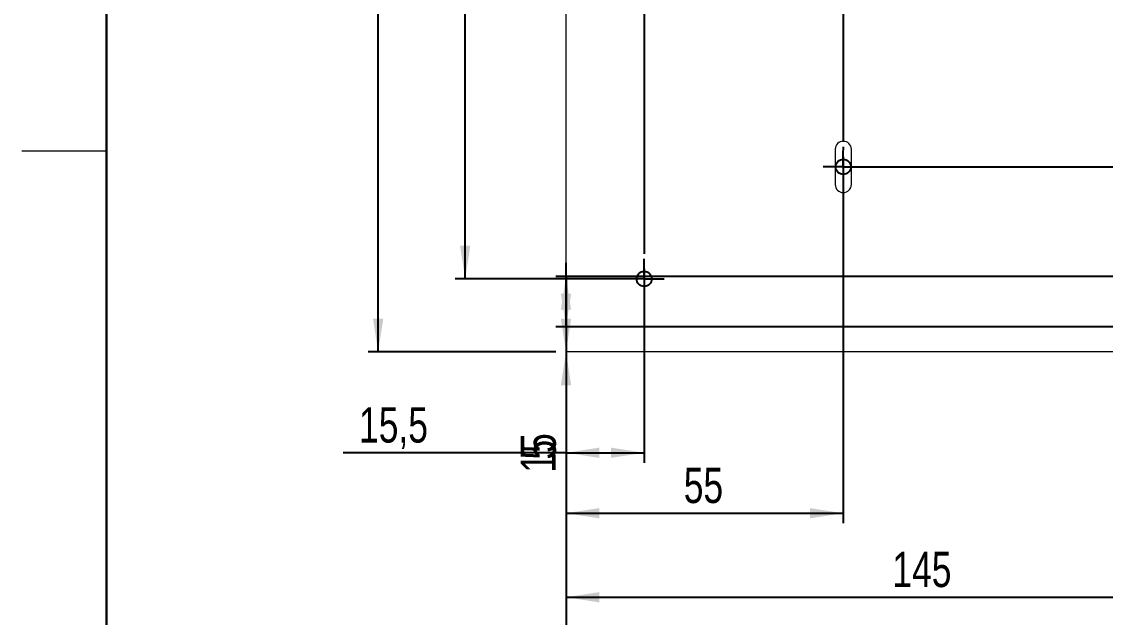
# Model space of a CAD drawing. Header units: millimetres. Extents: x 84 to 2066, y 33 to 1449.
# Drawn here: x 84 to 622, y 510 to 806 of the extents above; entities that cross this region are included whole.
import ezdxf

# ---------------------------------------------------------------- set-up
doc = ezdxf.new("R2010")
doc.units = ezdxf.units.MM
doc.layers.add('COTAS', color=1, linetype='Continuous')
doc.styles.add('SLDTEXTSTYLE0', font='TXT', dxfattribs={"width": 0.75})
doc.dimstyles.new('SLDDIMSTYLE1', dxfattribs={"dimtxt": 17.5, "dimasz": 16.51, "dimexe": 0, "dimexo": 0.0625, "dimgap": 4.375, "dimtad": 1, "dimtoh": 1, "dimdec": 1, "dimrnd": 1e-09, "dimzin": 12, "dimdsep": 46, "dimtxsty": 'SLDTEXTSTYLE0', "dimsah": 1, "dimcen": 0.09, "dimadec": 0, "dimazin": 0, "dimtfac": 1, "dimtdec": 1, "dimtofl": 0, "dimtmove": 0, "dimatfit": 3, "dimfxl": 1, "dimtolj": 1, "dimtzin": 12, "dimarcsym": 0})
doc.dimstyles.new('SLDDIMSTYLE2', dxfattribs={"dimtxt": 17.5, "dimasz": 16.51, "dimexe": 0, "dimexo": 0.0625, "dimgap": 4.375, "dimtad": 1, "dimtoh": 1, "dimdec": 1, "dimrnd": 1e-09, "dimzin": 12, "dimdsep": 46, "dimtxsty": 'SLDTEXTSTYLE0', "dimsah": 1, "dimcen": 0.09, "dimadec": 0, "dimazin": 0, "dimtfac": 1, "dimtdec": 1, "dimtofl": 0, "dimtmove": 0, "dimatfit": 3, "dimfxl": 1, "dimtolj": 1, "dimtzin": 12, "dimarcsym": 0})

# ---------------------------------------------------------------- blocks, each defined once
blk = doc.blocks.new('*D8')
at = {"layer": 'COTAS', "ltscale": 5}
for p, q in [((349.39, 1091.64), (256.22, 1091.64)), ((261.22, 641.64), (261.22, 1091.64)), ((349.39, 641.64), (256.22, 641.64))]:
    blk.add_line(p, q, dxfattribs=at)
for points in [[(261.22, 1091.64), (258.68, 1075.13), (263.76, 1075.13)], [(261.22, 641.64), (263.76, 658.15), (258.68, 658.15)]]:
    blk.add_solid(points, dxfattribs=at)
at = {"layer": 'COTAS', "ltscale": 5, "insert": (238.66, 847.25), "char_height": 17.5, "attachment_point": 1, "rotation": 90, "style": 'SLDTEXTSTYLE0'}
blk.add_mtext('180', dxfattribs=at)
blk = doc.blocks.new('*D9')
at = {"layer": 'COTAS', "ltscale": 5}
for p, q in [((393.14, 682.89), (393.14, 586.64)), ((354.39, 636.64), (354.39, 586.64)), ((354.39, 591.64), (243.83, 591.64)), ((354.39, 591.64), (393.14, 591.64))]:
    blk.add_line(p, q, dxfattribs=at)
for points in [[(354.39, 591.64), (370.9, 589.1), (370.9, 594.18)], [(393.14, 591.64), (376.63, 594.18), (376.63, 589.1)]]:
    blk.add_solid(points, dxfattribs=at)
at = {"layer": 'COTAS', "ltscale": 5, "insert": (251.77, 614.2), "char_height": 17.5, "attachment_point": 1, "style": 'SLDTEXTSTYLE0'}
blk.add_mtext('15,5', dxfattribs=at)
blk = doc.blocks.new('*D10')
at = {"layer": 'COTAS', "ltscale": 5}
for p, q in [((491.89, 738.47), (491.89, 556.64)), ((354.39, 636.64), (354.39, 556.64)), ((354.39, 561.64), (491.89, 561.64))]:
    blk.add_line(p, q, dxfattribs=at)
for points in [[(354.39, 561.64), (370.9, 559.1), (370.9, 564.18)], [(491.89, 561.64), (475.38, 564.18), (475.38, 559.1)]]:
    blk.add_solid(points, dxfattribs=at)
at = {"layer": 'COTAS', "ltscale": 5, "insert": (412.78, 584.2), "char_height": 17.5, "attachment_point": 1, "style": 'SLDTEXTSTYLE0'}
blk.add_mtext('55', dxfattribs=at)
blk = doc.blocks.new('*D11')
at = {"layer": 'COTAS', "ltscale": 5}
for p, q in [((716.89, 684.14), (716.89, 514.96)), ((354.39, 636.64), (354.39, 514.96)), ((354.39, 519.96), (716.89, 519.96))]:
    blk.add_line(p, q, dxfattribs=at)
for points in [[(354.39, 519.96), (370.9, 517.42), (370.9, 522.5)], [(716.89, 519.96), (700.38, 522.5), (700.38, 517.42)]]:
    blk.add_solid(points, dxfattribs=at)
at = {"layer": 'COTAS', "ltscale": 5, "insert": (516.25, 542.52), "char_height": 17.5, "attachment_point": 1, "style": 'SLDTEXTSTYLE0'}
blk.add_mtext('145', dxfattribs=at)
blk = doc.blocks.new('*D12')
at = {"layer": 'COTAS', "ltscale": 5}
for p, q in [((784.39, 659.14), (784.39, 466.64)), ((354.39, 636.64), (354.39, 466.64)), ((784.39, 471.64), (354.39, 471.64))]:
    blk.add_line(p, q, dxfattribs=at)
for points in [[(354.39, 471.64), (370.9, 469.1), (370.9, 474.18)], [(784.39, 471.64), (767.88, 474.18), (767.88, 469.1)]]:
    blk.add_solid(points, dxfattribs=at)
at = {"layer": 'COTAS', "ltscale": 5, "insert": (538.56, 494.2), "char_height": 17.5, "attachment_point": 1, "style": 'SLDTEXTSTYLE0'}
blk.add_mtext('172', dxfattribs=at)
blk = doc.blocks.new('*D19')
at = {"layer": 'COTAS', "ltscale": 5}
for p, q in [((388.14, 1055.39), (299.39, 1055.39)), ((304.39, 677.89), (304.39, 1055.39)), ((388.14, 677.89), (299.39, 677.89))]:
    blk.add_line(p, q, dxfattribs=at)
for points in [[(304.39, 1055.39), (301.85, 1038.88), (306.93, 1038.88)], [(304.39, 677.89), (306.93, 694.4), (301.85, 694.4)]]:
    blk.add_solid(points, dxfattribs=at)
at = {"layer": 'COTAS', "ltscale": 5, "insert": (281.83, 847.25), "char_height": 17.5, "attachment_point": 1, "rotation": 90, "style": 'SLDTEXTSTYLE0'}
blk.add_mtext('151', dxfattribs=at)
blk = doc.blocks.new('*D21')
at = {"layer": 'COTAS', "ltscale": 5}
for p, q in [((496.89, 929.97), (634.37, 929.97)), ((629.37, 929.97), (629.37, 733.47)), ((496.89, 733.47), (634.37, 733.47))]:
    blk.add_line(p, q, dxfattribs=at)
for points in [[(629.37, 929.97), (626.83, 913.46), (631.91, 913.46)], [(629.37, 733.47), (631.91, 749.98), (626.83, 749.98)]]:
    blk.add_solid(points, dxfattribs=at)
at = {"layer": 'COTAS', "ltscale": 5, "insert": (606.81, 824.74), "char_height": 17.5, "attachment_point": 1, "rotation": 90, "style": 'SLDTEXTSTYLE0'}
blk.add_mtext('78,6', dxfattribs=at)
blk = doc.blocks.new('*D26')
at = {"layer": 'COTAS', "ltscale": 5}
for p, q in [((354.39, 654.14), (354.39, 685.89)), ((779.39, 654.14), (349.39, 654.14)), ((354.39, 654.14), (354.39, 641.64)), ((354.39, 641.64), (354.39, 580.33))]:
    blk.add_line(p, q, dxfattribs=at)
for points in [[(354.39, 654.14), (356.93, 670.65), (351.85, 670.65)], [(354.39, 641.64), (351.85, 625.13), (356.93, 625.13)]]:
    blk.add_solid(points, dxfattribs=at)
at = {"layer": 'COTAS', "ltscale": 5, "insert": (331.83, 588.27), "char_height": 17.5, "attachment_point": 1, "rotation": 90, "style": 'SLDTEXTSTYLE0'}
blk.add_mtext('5', dxfattribs=at)
blk = doc.blocks.new('*D27')
at = {"layer": 'COTAS', "ltscale": 5}
for p, q in [((881.89, 679.14), (349.39, 679.14)), ((354.39, 679.14), (354.39, 641.64)), ((354.39, 641.64), (354.39, 573.86))]:
    blk.add_line(p, q, dxfattribs=at)
for points in [[(354.39, 679.14), (351.85, 662.63), (356.93, 662.63)], [(354.39, 641.64), (356.93, 658.15), (351.85, 658.15)]]:
    blk.add_solid(points, dxfattribs=at)
at = {"layer": 'COTAS', "ltscale": 5, "insert": (331.83, 581.8), "char_height": 17.5, "attachment_point": 1, "rotation": 90, "style": 'SLDTEXTSTYLE0'}
blk.add_mtext('15', dxfattribs=at)
blk = doc.blocks.new('SW_CENTERMARKSYMBOL_5')
at = {"layer": 'COTAS', "color": 0, "ltscale": 5}
for p, q in [((98.75, -321.92), (98.77, -315.67)), ((98.77, -315.67), (98.79, -311.92)), ((92.5, -321.9), (88.75, -321.88)), ((98.75, -321.92), (92.5, -321.9)), ((98.75, -321.92), (98.73, -328.17)), ((98.75, -321.92), (105, -321.94)), ((105, -321.94), (108.75, -321.96)), ((98.73, -328.17), (98.71, -331.92)), ((0.02, -371.25), (0.04, -367.5)), ((0, -377.5), (0.02, -371.25)), ((-6.25, -377.48), (-10, -377.46)), ((0, -377.5), (-6.25, -377.48)), ((0, -377.5), (-0.02, -383.75)), ((0, -377.5), (6.25, -377.52)), ((6.25, -377.52), (10, -377.54)), ((-0.02, -383.75), (-0.04, -387.5))]:
    blk.add_line(p, q, dxfattribs=at)
blk = doc.blocks.new('SW_CENTERMARKSYMBOL_7')
at = {"layer": 'COTAS', "color": 0, "ltscale": 5}
for p, q in [((391.25, 30), (391.25, 33.75)), ((391.25, 23.75), (391.25, 30)), ((385, 23.75), (381.25, 23.75)), ((391.25, 23.75), (385, 23.75)), ((391.25, 23.75), (397.5, 23.75)), ((391.25, 23.75), (391.25, 17.5)), ((397.5, 23.75), (401.25, 23.75)), ((391.25, 11.25), (391.25, -388.75)), ((0, 6.25), (0, 10)), ((0, 0), (0, 6.25)), ((323.75, 5), (323.75, 8.75)), ((493.75, 5), (493.75, 8.75)), ((-6.25, 0), (-10, 0)), ((0, 0), (-6.25, 0)), ((0, 0), (6.25, 0)), ((0, 0), (0, -6.25)), ((6.25, 0), (10, 0)), ((323.75, -1.25), (323.75, 5)), ((493.75, -1.25), (493.75, 5)), ((317.5, -1.25), (313.75, -1.25)), ((323.75, -1.25), (317.5, -1.25)), ((323.75, -1.25), (330, -1.25)), ((323.75, -1.25), (323.75, -7.5)), ((336.25, -1.25), (481.25, -1.25)), ((493.75, -1.25), (487.5, -1.25)), ((493.75, -1.25), (500, -1.25)), ((493.75, -1.25), (493.75, -7.5)), ((500, -1.25), (503.75, -1.25)), ((493.75, -7.5), (493.75, -11.25)), ((0, -12.5), (0, -365)), ((323.75, -13.75), (323.75, -363.75)), ((98.75, -119.17), (98.75, -115.42)), ((98.75, -125.42), (98.75, -119.17)), ((92.5, -125.42), (88.75, -125.42)), ((98.75, -125.42), (92.5, -125.42)), ((98.75, -125.42), (105, -125.42)), ((98.75, -125.42), (98.75, -131.67)), ((105, -125.42), (108.75, -125.42)), ((98.75, -137.92), (98.75, -309.42)), ((98.75, -321.92), (98.75, -315.67)), ((92.5, -321.92), (88.75, -321.92)), ((98.75, -321.92), (92.5, -321.92)), ((98.75, -321.92), (105, -321.92)), ((98.75, -321.92), (98.75, -328.17)), ((105, -321.92), (108.75, -321.92)), ((98.75, -328.17), (98.75, -331.92)), ((323.75, -376.25), (323.75, -370)), ((0, -377.5), (0, -371.25)), ((-6.25, -377.5), (-10, -377.5)), ((0, -377.5), (-6.25, -377.5)), ((0, -377.5), (6.25, -377.5)), ((0, -377.5), (0, -383.75)), ((6.25, -377.5), (10, -377.5)), ((317.5, -376.25), (313.75, -376.25)), ((323.75, -376.25), (317.5, -376.25)), ((323.75, -376.25), (330, -376.25)), ((323.75, -376.25), (323.75, -382.5)), ((330, -376.25), (333.75, -376.25)), ((0, -383.75), (0, -387.5)), ((323.75, -382.5), (323.75, -386.25)), ((391.25, -401.25), (391.25, -395)), ((385, -401.25), (381.25, -401.25)), ((391.25, -401.25), (385, -401.25)), ((391.25, -401.25), (397.5, -401.25)), ((391.25, -401.25), (391.25, -407.5)), ((397.5, -401.25), (401.25, -401.25)), ((391.25, -407.5), (391.25, -411.25))]:
    blk.add_line(p, q, dxfattribs=at)

msp = doc.modelspace()

# ---------------------------------------------------------------- linework, layer by layer
at = {"color": 7, "linetype": 'Continuous', "lineweight": 30, "ltscale": 5}
msp.add_line((126.43, 1448.801), (126.43, 33.801), dxfattribs=at)
at = {"color": 7, "linetype": 'Continuous', "lineweight": 15, "ltscale": 5}
for p, q in [((354.389, 641.641), (354.389, 1091.641)), ((487.889, 742.221), (487.889, 724.721)), ((495.889, 724.721), (495.889, 742.221)), ((1229.389, 641.641), (354.389, 641.641))]:
    msp.add_line(p, q, dxfattribs=at)
at = {"color": 7, "linetype": 'Continuous', "lineweight": 0, "ltscale": 5}
msp.add_line((126.43, 741.301), (84.441, 741.301), dxfattribs=at)
at = {"color": 7, "linetype": 'Continuous', "ltscale": 5}
for centre in [(491.889, 733.471), (393.139, 677.891)]:
    msp.add_circle(centre, 3.75, dxfattribs=at)
at = {"color": 7, "linetype": 'Continuous', "lineweight": 15, "ltscale": 25}
msp.add_circle((393.139, 677.891), 3.75, dxfattribs=at)
for centre, start, end in [((491.889, 742.221), 0, 180), ((491.889, 724.721), 180, 0)]:
    msp.add_arc(centre, 4, start, end, dxfattribs=at)

# ---------------------------------------------------------------- block references
at = {"layer": 'COTAS', "ltscale": 5}
for name in ['SW_CENTERMARKSYMBOL_7', 'SW_CENTERMARKSYMBOL_5']:
    msp.add_blockref(name, (393.139, 1055.391), dxfattribs=at)

# ---------------------------------------------------------------- dimensions: what is measured, and where the dimension line sits
for base, p1, p2, dimstyle, picture, middle in [((261.219, 1091.641), (354.389, 641.641), (354.389, 1091.641), 'SLDDIMSTYLE1', '*D8', (261.219, 866.641)), ((304.389, 1055.391), (393.139, 677.891), (393.139, 1055.391), 'SLDDIMSTYLE1', '*D19', (304.389, 866.641)), ((629.37, 733.471), (491.889, 929.971), (491.889, 733.471), 'SLDDIMSTYLE1', '*D21', (629.37, 847.355)), ((354.389, 641.641), (784.389, 654.141), (354.389, 641.641), 'SLDDIMSTYLE2', '*D26', (354.389, 594.727)), ((354.389, 641.641), (886.889, 679.141), (354.389, 641.641), 'SLDDIMSTYLE1', '*D27', (354.389, 594.727))]:
    dim = msp.add_linear_dim(base=base, p1=p1, p2=p2, angle=90, dimstyle=dimstyle, dxfattribs=at)
    dim.commit()
    dim.dimension.update_dxf_attribs({"geometry": picture, "text_midpoint": middle, "dimtype": 160})
for base, p1, p2, picture, middle in [((491.889, 561.641), (354.389, 641.641), (491.889, 743.471), '*D10', (425.709, 561.641)), ((393.139301956, 591.640868854), (354.389301956, 641.640868854), (393.139301956, 687.890868854), '*D9', (274.389301956, 591.640868854)), ((716.889, 519.963), (354.389, 641.641), (716.889, 689.141), '*D11', (535.639, 519.963)), ((354.389, 471.641), (784.389, 664.141), (354.389, 641.641), '*D12', (557.95, 471.641))]:
    dim = msp.add_linear_dim(base=base, p1=p1, p2=p2, dimstyle='SLDDIMSTYLE1', dxfattribs=at)
    dim.commit()
    dim.dimension.update_dxf_attribs({"geometry": picture, "text_midpoint": middle, "dimtype": 160})

doc.saveas('drawing.dxf')
